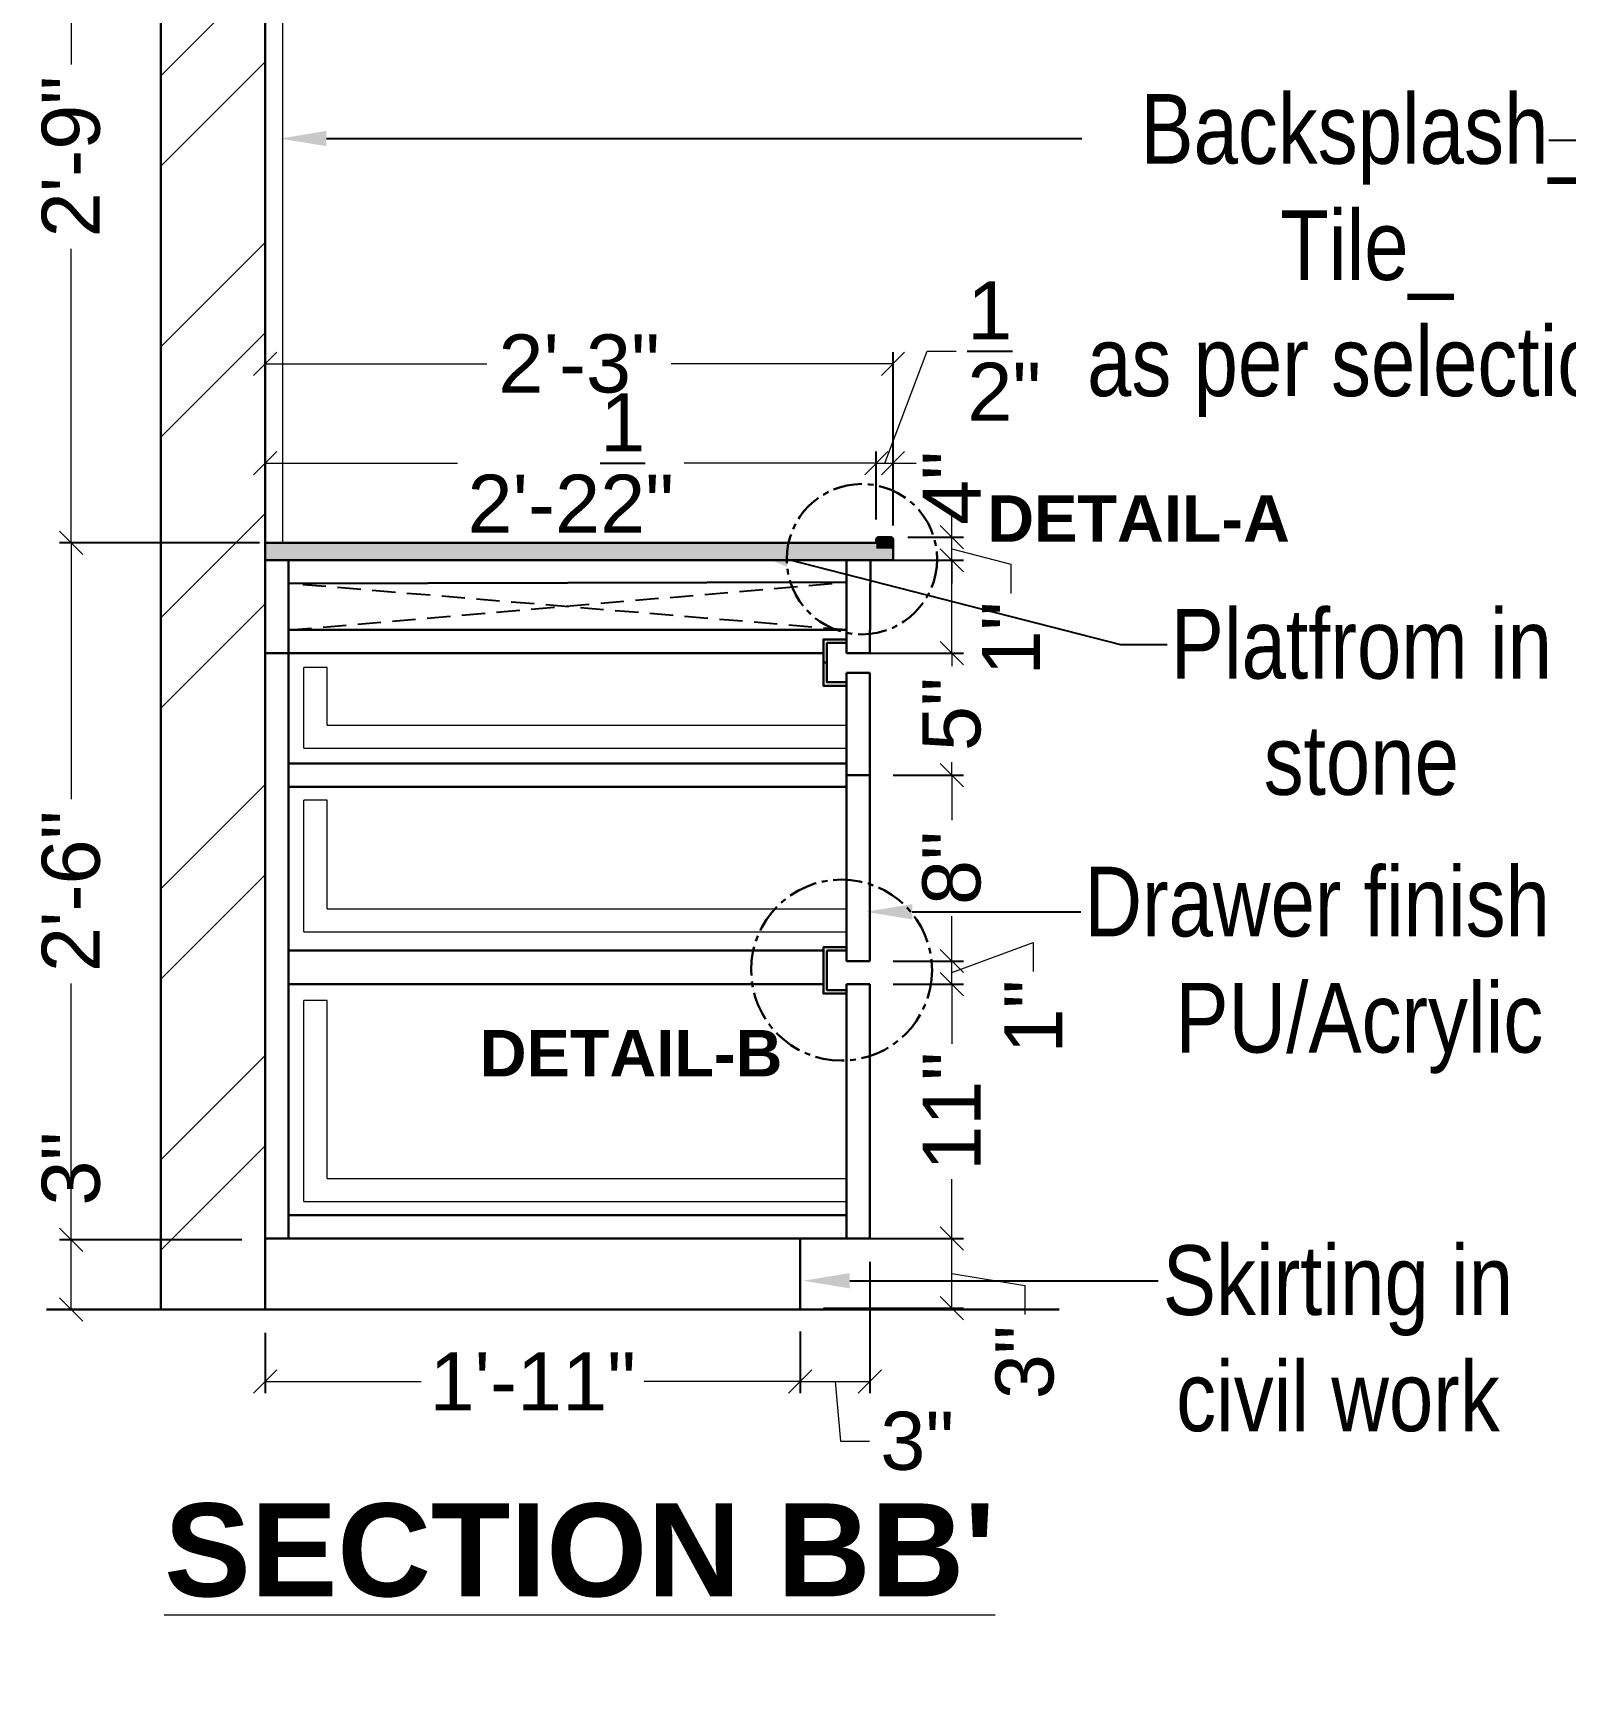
# Model space of a CAD drawing. Header units: millimetres. Extents: x 56222 to 3066687, y -650199 to -121287.
# Drawn here: x 132828.7 to 132894.7, y -185466.2 to -185395.1 of the extents above; entities that cross this region are included whole.
import ezdxf
from ezdxf import colors
from ezdxf.entities.mleader import LeaderData, LeaderLine
from ezdxf.math import Vec2, Vec3

# ---------------------------------------------------------------- set-up
doc = ezdxf.new("R2010")
doc.units = ezdxf.units.MM
doc.header["$MEASUREMENT"] = 0
doc.header["$PDMODE"] = 35
for name, pattern in [('CENTER', [2, 1.25, -0.25, 0.25, -0.25]), ('DASHED', [0.75, 0.5, -0.25]), ('DASHEDX2', [1.5, 1, -0.5])]:
    doc.linetypes.add(name, pattern=pattern)
doc.layers.get('Defpoints').update_dxf_attribs({"color": 220})
for name, color, linetype, lineweight in [('COLUMN', 1, 'Continuous', 30), ('DIM.', 250, 'Continuous', 13), ('dim05', 1, 'Continuous', 13), ('FURNITURE', 32, 'Continuous', 9), ('furniture dimensions', 1, 'DASHED', 0), ('hatch-wall', 8, 'Continuous', 9), ('Text', 7, 'Continuous', 15), ('wall', 7, 'Continuous', 30), ('XX~SLAB ( BEAM )~ ( DIM )', 7, 'Continuous', 9)]:
    doc.layers.add(name, color=color, linetype=linetype, lineweight=lineweight)
doc.styles.add('Arial', font='arial.ttf')
doc.styles.get("Standard").update_dxf_attribs({"font": 'arial.ttf', "height": 6})
doc.styles.add('style4', font='ARIALN.TTF')
doc.dimstyles.new('ISO-25', dxfattribs={"dimtxt": 2.5, "dimasz": 1, "dimexe": 0.5, "dimexo": 1, "dimtad": 0, "dimdec": 1, "dimlunit": 4, "dimtxsty": 'Standard', "dimblk": 'OBLIQUE', "dimcen": 2.5, "dimclrd": 1, "dimclre": 1, "dimclrt": 5, "dimadec": 0, "dimazin": 0, "dimtfac": 1, "dimtdec": 1, "dimtmove": 0, "dimatfit": 3, "dimfxl": 1, "dimlwd": -1, "dimarcsym": 0})

# ---------------------------------------------------------------- blocks, each defined once
blk = doc.blocks.new('_Oblique')
at = {"layer": 'wall', "color": 0, "lineweight": -2}
blk.add_line((-0.5, -0.5), (0.5, 0.5), dxfattribs=at)
blk = doc.blocks.new('*D581')
at = {"layer": 'Defpoints', "color": 0, "lineweight": 30, "transparency": 16777216}
for p in [(132830.323, -185447.029), (132838.68, -185447.029), (132838.68, -185450.029)]:
    blk.add_point(p, dxfattribs=at)
at = {"layer": 'dim05', "color": 1, "linetype": 'Continuous', "transparency": 16777216}
for p, q in [((132830.323, -185447.029), (132830.323, -185446.029)), ((132830.323, -185450.029), (132830.323, -185447.029))]:
    blk.add_line(p, q, dxfattribs=at)
at = {"layer": 'dim05', "color": 1, "linetype": 'Continuous', "lineweight": -2, "transparency": 16777216}
for p, q in [((132837.68, -185447.029), (132829.823, -185447.029)), ((132837.68, -185450.029), (132829.823, -185450.029))]:
    blk.add_line(p, q, dxfattribs=at)
at = {"layer": 'dim05', "color": 1, "transparency": 16777216}
for p, rotation in [((132830.323, -185447.029), 90), ((132830.323, -185450.029), 270)]:
    blk.add_blockref('_Oblique', p, dxfattribs=dict(at, rotation=rotation))
at = {"layer": 'dim05', "color": 5, "lineweight": 25, "transparency": 16777216, "insert": (132830.323, -185443.968), "char_height": 2.5, "attachment_point": 5, "rotation": 90, "style": 'Arial'}
blk.add_mtext('3"', dxfattribs=at)
blk = doc.blocks.new('*D582')
at = {"layer": 'Defpoints', "color": 0, "lineweight": 30, "transparency": 16777216}
for p in [(132830.323, -185417.03), (132838.68, -185417.03), (132838.68, -185447.029)]:
    blk.add_point(p, dxfattribs=at)
at = {"layer": 'dim05', "color": 1, "linetype": 'Continuous', "lineweight": -2, "transparency": 16777216}
for p, q in [((132837.68, -185417.03), (132829.823, -185417.03)), ((132837.68, -185447.029), (132829.823, -185447.029))]:
    blk.add_line(p, q, dxfattribs=at)
at = {"layer": 'dim05', "color": 1, "linetype": 'Continuous', "transparency": 16777216}
for p, q in [((132830.323, -185417.03), (132830.323, -185428.06)), ((132830.323, -185447.029), (132830.323, -185435.999))]:
    blk.add_line(p, q, dxfattribs=at)
at = {"layer": 'dim05', "color": 1, "transparency": 16777216}
for p, rotation in [((132830.323, -185417.03), 90), ((132830.323, -185447.029), 270)]:
    blk.add_blockref('_Oblique', p, dxfattribs=dict(at, rotation=rotation))
at = {"layer": 'dim05', "color": 5, "lineweight": 25, "transparency": 16777216, "insert": (132830.323, -185432.029), "char_height": 2.5, "attachment_point": 5, "rotation": 90, "style": 'Arial'}
blk.add_mtext('2\'-6"', dxfattribs=at)
blk = doc.blocks.new('*D583')
at = {"layer": 'Defpoints', "color": 0, "lineweight": 30, "transparency": 16777216}
for p in [(132830.323, -185383.78), (132838.68, -185383.78), (132839.43, -185417.03)]:
    blk.add_point(p, dxfattribs=at)
at = {"layer": 'dim05', "color": 1, "linetype": 'Continuous', "lineweight": -2, "transparency": 16777216}
for p, q in [((132837.68, -185383.78), (132829.823, -185383.78)), ((132838.43, -185417.03), (132829.823, -185417.03))]:
    blk.add_line(p, q, dxfattribs=at)
at = {"layer": 'dim05', "color": 1, "linetype": 'Continuous', "transparency": 16777216}
for p, q in [((132830.323, -185383.78), (132830.323, -185396.435)), ((132830.323, -185417.03), (132830.323, -185404.374))]:
    blk.add_line(p, q, dxfattribs=at)
at = {"layer": 'dim05', "color": 1, "transparency": 16777216}
for p, rotation in [((132830.323, -185383.78), 90), ((132830.323, -185417.03), 270)]:
    blk.add_blockref('_Oblique', p, dxfattribs=dict(at, rotation=rotation))
at = {"layer": 'dim05', "color": 5, "lineweight": 25, "transparency": 16777216, "insert": (132830.323, -185400.405), "char_height": 2.5, "attachment_point": 5, "rotation": 90, "style": 'Arial'}
blk.add_mtext('2\'-9"', dxfattribs=at)
blk = doc.blocks.new('*D585')
at = {"layer": 'Defpoints', "color": 0, "lineweight": 30, "transparency": 16777216}
for p in [(132861.721, -185446.975), (132868.25, -185446.975), (132861.721, -185449.975)]:
    blk.add_point(p, dxfattribs=at)
at = {"layer": 'dim05', "color": 1, "linetype": 'Continuous', "lineweight": -2, "transparency": 16777216}
for p, q in [((132862.721, -185446.975), (132868.75, -185446.975)), ((132862.721, -185449.975), (132868.75, -185449.975))]:
    blk.add_line(p, q, dxfattribs=at)
at = {"layer": 'dim05', "color": 1, "linetype": 'Continuous', "transparency": 16777216}
for p, q in [((132868.25, -185449.975), (132868.25, -185446.975)), ((132868.25, -185448.475), (132871.399, -185448.991)), ((132871.399, -185448.991), (132871.399, -185450.241))]:
    blk.add_line(p, q, dxfattribs=at)
at = {"layer": 'dim05', "color": 1, "transparency": 16777216}
for p, rotation in [((132868.25, -185446.975), 90), ((132868.25, -185449.975), 270)]:
    blk.add_blockref('_Oblique', p, dxfattribs=dict(at, rotation=rotation))
at = {"layer": 'dim05', "color": 5, "lineweight": 25, "transparency": 16777216, "insert": (132871.399, -185452.301), "char_height": 2.5, "attachment_point": 5, "rotation": 90, "style": 'Arial'}
blk.add_mtext('3"', dxfattribs=at)
blk = doc.blocks.new('*D586')
at = {"layer": 'Defpoints', "color": 0, "lineweight": 30, "transparency": 16777216}
for p in [(132864.721, -185436.029), (132868.25, -185436.029), (132864.721, -185446.975)]:
    blk.add_point(p, dxfattribs=at)
at = {"layer": 'dim05', "color": 1, "linetype": 'Continuous', "lineweight": -2, "transparency": 16777216}
for p, q in [((132865.721, -185436.029), (132868.75, -185436.029)), ((132865.721, -185446.975), (132868.75, -185446.975))]:
    blk.add_line(p, q, dxfattribs=at)
at = {"layer": 'dim05', "color": 1, "linetype": 'Continuous', "transparency": 16777216}
for p, q in [((132868.25, -185436.029), (132868.25, -185438.587)), ((132868.25, -185446.975), (132868.25, -185444.418))]:
    blk.add_line(p, q, dxfattribs=at)
at = {"layer": 'dim05', "color": 1, "transparency": 16777216}
for p, rotation in [((132868.25, -185436.029), 90), ((132868.25, -185446.975), 270)]:
    blk.add_blockref('_Oblique', p, dxfattribs=dict(at, rotation=rotation))
at = {"layer": 'dim05', "color": 5, "lineweight": 25, "transparency": 16777216, "insert": (132868.25, -185441.502), "char_height": 2.5, "attachment_point": 5, "rotation": 90, "style": 'Arial'}
blk.add_mtext('11"', dxfattribs=at)
blk = doc.blocks.new('*D587')
at = {"layer": 'Defpoints', "color": 0, "lineweight": 30, "transparency": 16777216}
for p in [(132864.721, -185435.029), (132868.25, -185435.029), (132864.721, -185436.029)]:
    blk.add_point(p, dxfattribs=at)
at = {"layer": 'dim05', "color": 1, "linetype": 'Continuous', "transparency": 16777216}
for p, q in [((132868.25, -185435.029), (132868.25, -185434.029)), ((132868.25, -185435.529), (132871.759, -185434.229)), ((132871.759, -185434.229), (132871.759, -185435.479)), ((132868.25, -185436.029), (132868.25, -185435.029)), ((132868.25, -185436.029), (132868.25, -185435.029)), ((132868.25, -185436.029), (132868.25, -185437.029))]:
    blk.add_line(p, q, dxfattribs=at)
at = {"layer": 'dim05', "color": 1, "linetype": 'Continuous', "lineweight": -2, "transparency": 16777216}
for p, q in [((132865.721, -185435.029), (132868.75, -185435.029)), ((132865.721, -185436.029), (132868.75, -185436.029))]:
    blk.add_line(p, q, dxfattribs=at)
at = {"layer": 'dim05', "color": 1, "transparency": 16777216}
for p, rotation in [((132868.25, -185435.029), 270), ((132868.25, -185436.029), 90)]:
    blk.add_blockref('_Oblique', p, dxfattribs=dict(at, rotation=rotation))
at = {"layer": 'dim05', "color": 5, "lineweight": 25, "transparency": 16777216, "insert": (132871.759, -185437.423), "char_height": 2.5, "attachment_point": 5, "rotation": 90, "style": 'Arial'}
blk.add_mtext('1"', dxfattribs=at)
blk = doc.blocks.new('*D588')
at = {"layer": 'Defpoints', "color": 0, "lineweight": 30, "transparency": 16777216}
for p in [(132864.721, -185427.029), (132868.25, -185427.029), (132864.721, -185435.029)]:
    blk.add_point(p, dxfattribs=at)
at = {"layer": 'dim05', "color": 1, "linetype": 'Continuous', "lineweight": -2, "transparency": 16777216}
for p, q in [((132865.721, -185427.029), (132868.75, -185427.029)), ((132865.721, -185435.029), (132868.75, -185435.029))]:
    blk.add_line(p, q, dxfattribs=at)
at = {"layer": 'dim05', "color": 1, "linetype": 'Continuous', "transparency": 16777216}
for p, q in [((132868.25, -185427.029), (132868.25, -185428.966)), ((132868.25, -185435.029), (132868.25, -185433.093))]:
    blk.add_line(p, q, dxfattribs=at)
at = {"layer": 'dim05', "color": 1, "transparency": 16777216}
for p, rotation in [((132868.25, -185427.029), 90), ((132868.25, -185435.029), 270)]:
    blk.add_blockref('_Oblique', p, dxfattribs=dict(at, rotation=rotation))
at = {"layer": 'dim05', "color": 5, "lineweight": 25, "transparency": 16777216, "insert": (132868.25, -185431.029), "char_height": 2.5, "attachment_point": 5, "rotation": 90, "style": 'Arial'}
blk.add_mtext('8"', dxfattribs=at)
blk = doc.blocks.new('*D589')
at = {"layer": 'Defpoints', "color": 0, "lineweight": 30, "transparency": 16777216}
for p in [(132864.721, -185421.78), (132868.25, -185421.78), (132864.721, -185427.029)]:
    blk.add_point(p, dxfattribs=at)
at = {"layer": 'dim05', "color": 1, "linetype": 'Continuous', "transparency": 16777216}
for p, q in [((132868.25, -185421.78), (132868.25, -185420.78)), ((132868.25, -185421.78), (132868.25, -185422.343)), ((132868.25, -185427.029), (132868.25, -185426.466)), ((132868.25, -185427.029), (132868.25, -185428.029))]:
    blk.add_line(p, q, dxfattribs=at)
at = {"layer": 'dim05', "color": 1, "linetype": 'Continuous', "lineweight": -2, "transparency": 16777216}
for p, q in [((132865.721, -185421.78), (132868.75, -185421.78)), ((132865.721, -185427.029), (132868.75, -185427.029))]:
    blk.add_line(p, q, dxfattribs=at)
at = {"layer": 'dim05', "color": 1, "transparency": 16777216}
for p, rotation in [((132868.25, -185421.78), 270), ((132868.25, -185427.029), 90)]:
    blk.add_blockref('_Oblique', p, dxfattribs=dict(at, rotation=rotation))
at = {"layer": 'dim05', "color": 5, "lineweight": 25, "transparency": 16777216, "insert": (132868.25, -185424.404), "char_height": 2.5, "attachment_point": 5, "rotation": 90, "style": 'Arial'}
blk.add_mtext('5"', dxfattribs=at)
blk = doc.blocks.new('*D590')
at = {"layer": 'Defpoints', "color": 0, "lineweight": 30, "transparency": 16777216}
for p in [(132864.174, -185417.78), (132868.25, -185417.78), (132863.721, -185421.78)]:
    blk.add_point(p, dxfattribs=at)
at = {"layer": 'dim05', "color": 1, "linetype": 'Continuous', "transparency": 16777216}
for p, q in [((132868.25, -185417.78), (132868.25, -185416.78)), ((132868.25, -185421.78), (132868.25, -185417.78))]:
    blk.add_line(p, q, dxfattribs=at)
at = {"layer": 'dim05', "color": 1, "linetype": 'Continuous', "lineweight": -2, "transparency": 16777216}
for p, q in [((132865.174, -185417.78), (132868.75, -185417.78)), ((132864.721, -185421.78), (132868.75, -185421.78))]:
    blk.add_line(p, q, dxfattribs=at)
at = {"layer": 'dim05', "color": 1, "transparency": 16777216}
for p, rotation in [((132868.25, -185417.78), 90), ((132868.25, -185421.78), 270)]:
    blk.add_blockref('_Oblique', p, dxfattribs=dict(at, rotation=rotation))
at = {"layer": 'dim05', "color": 5, "lineweight": 25, "transparency": 16777216, "insert": (132868.25, -185414.668), "char_height": 2.5, "attachment_point": 5, "rotation": 90, "style": 'Arial'}
blk.add_mtext('4"', dxfattribs=at)
blk = doc.blocks.new('*D591')
at = {"layer": 'Defpoints', "color": 0, "lineweight": 30, "transparency": 16777216}
for p in [(132865.361, -185416.78), (132868.25, -185416.78), (132865.721, -185417.78)]:
    blk.add_point(p, dxfattribs=at)
at = {"layer": 'dim05', "color": 1, "linetype": 'Continuous', "transparency": 16777216}
for p, q in [((132868.25, -185416.78), (132868.25, -185415.78)), ((132868.25, -185417.78), (132868.25, -185416.78)), ((132868.25, -185417.78), (132868.25, -185416.78)), ((132868.25, -185417.28), (132870.797, -185417.953)), ((132868.25, -185417.78), (132868.25, -185418.78)), ((132870.797, -185417.953), (132870.797, -185419.203))]:
    blk.add_line(p, q, dxfattribs=at)
at = {"layer": 'dim05', "color": 1, "linetype": 'Continuous', "lineweight": -2, "transparency": 16777216}
for p, q in [((132866.361, -185416.78), (132868.75, -185416.78)), ((132866.721, -185417.78), (132868.75, -185417.78))]:
    blk.add_line(p, q, dxfattribs=at)
at = {"layer": 'dim05', "color": 1, "transparency": 16777216}
for p, rotation in [((132868.25, -185416.78), 270), ((132868.25, -185417.78), 90)]:
    blk.add_blockref('_Oblique', p, dxfattribs=dict(at, rotation=rotation))
at = {"layer": 'dim05', "color": 5, "lineweight": 25, "transparency": 16777216, "insert": (132870.797, -185421.147), "char_height": 2.5, "attachment_point": 5, "rotation": 90, "style": 'Arial'}
blk.add_mtext('1"', dxfattribs=at)
blk = doc.blocks.new('*D592')
at = {"layer": 'Defpoints', "color": 0, "lineweight": 30, "transparency": 16777216}
for p in [(132838.68, -185450.029), (132861.721, -185449.975), (132861.721, -185453.127)]:
    blk.add_point(p, dxfattribs=at)
at = {"layer": 'dim05', "color": 1, "linetype": 'Continuous', "lineweight": -2, "transparency": 16777216}
for p, q in [((132838.68, -185451.029), (132838.68, -185453.627)), ((132861.721, -185450.975), (132861.721, -185453.627))]:
    blk.add_line(p, q, dxfattribs=at)
at = {"layer": 'dim05', "color": 1, "linetype": 'Continuous', "transparency": 16777216}
for p, q in [((132838.68, -185453.127), (132845.4, -185453.127)), ((132861.721, -185453.127), (132855.002, -185453.127))]:
    blk.add_line(p, q, dxfattribs=at)
at = {"layer": 'dim05', "color": 1, "transparency": 16777216, "rotation": 180}
blk.add_blockref('_Oblique', (132838.68, -185453.127), dxfattribs=at)
at = {"layer": 'dim05', "color": 1, "transparency": 16777216}
blk.add_blockref('_Oblique', (132861.721, -185453.127), dxfattribs=at)
at = {"layer": 'dim05', "color": 5, "lineweight": 25, "transparency": 16777216, "insert": (132850.201, -185453.127), "char_height": 2.5, "attachment_point": 5, "style": 'Arial'}
blk.add_mtext('1\'-11"', dxfattribs=at)
blk = doc.blocks.new('*D593')
at = {"layer": 'Defpoints', "color": 0, "lineweight": 30, "transparency": 16777216}
for p in [(132864.721, -185446.975), (132861.721, -185450.029), (132864.721, -185453.127)]:
    blk.add_point(p, dxfattribs=at)
at = {"layer": 'dim05', "color": 1, "linetype": 'Continuous', "lineweight": -2, "transparency": 16777216}
for p, q in [((132864.721, -185447.975), (132864.721, -185453.627)), ((132861.721, -185451.029), (132861.721, -185453.627))]:
    blk.add_line(p, q, dxfattribs=at)
at = {"layer": 'dim05', "color": 1, "linetype": 'Continuous', "transparency": 16777216}
for p, q in [((132861.721, -185453.127), (132864.721, -185453.127)), ((132863.221, -185453.127), (132863.452, -185455.699)), ((132863.452, -185455.699), (132864.702, -185455.699))]:
    blk.add_line(p, q, dxfattribs=at)
at = {"layer": 'dim05', "color": 1, "transparency": 16777216, "rotation": 180}
blk.add_blockref('_Oblique', (132861.721, -185453.127), dxfattribs=at)
at = {"layer": 'dim05', "color": 1, "transparency": 16777216}
blk.add_blockref('_Oblique', (132864.721, -185453.127), dxfattribs=at)
at = {"layer": 'dim05', "color": 5, "lineweight": 25, "transparency": 16777216, "insert": (132866.763, -185455.699), "char_height": 2.5, "attachment_point": 5, "style": 'Arial'}
blk.add_mtext('3"', dxfattribs=at)
blk = doc.blocks.new('*D607')
at = {"layer": 'Defpoints', "color": 0, "lineweight": 30, "transparency": 16777216}
for p in [(132864.999, -185413.596), (132838.68, -185417.03), (132864.999, -185417.03)]:
    blk.add_point(p, dxfattribs=at)
at = {"layer": 'dim05', "color": 1, "linetype": 'Continuous', "lineweight": -2, "transparency": 16777216}
for p, q in [((132838.68, -185416.03), (132838.68, -185413.096)), ((132864.999, -185416.03), (132864.999, -185413.096))]:
    blk.add_line(p, q, dxfattribs=at)
at = {"layer": 'dim05', "color": 1, "linetype": 'Continuous', "transparency": 16777216}
for p, q in [((132838.68, -185413.596), (132846.959, -185413.596)), ((132864.999, -185413.596), (132856.72, -185413.596))]:
    blk.add_line(p, q, dxfattribs=at)
at = {"layer": 'dim05', "color": 1, "transparency": 16777216, "rotation": 180}
blk.add_blockref('_Oblique', (132838.68, -185413.596), dxfattribs=at)
at = {"layer": 'dim05', "color": 1, "transparency": 16777216}
blk.add_blockref('_Oblique', (132864.999, -185413.596), dxfattribs=at)
at = {"layer": 'dim05', "color": 5, "lineweight": 25, "transparency": 16777216, "insert": (132851.84, -185413.596), "char_height": 2.5, "attachment_point": 5, "style": 'Arial'}
blk.add_mtext('2\'-2{\\H1x;\\S1/2;}"', dxfattribs=at)
blk = doc.blocks.new('*D608')
at = {"layer": 'Defpoints', "color": 0, "lineweight": 30, "transparency": 16777216}
for p in [(132865.721, -185409.326), (132838.68, -185417.03), (132865.721, -185417.279)]:
    blk.add_point(p, dxfattribs=at)
at = {"layer": 'dim05', "color": 1, "linetype": 'Continuous', "lineweight": -2, "transparency": 16777216}
for p, q in [((132838.68, -185416.03), (132838.68, -185408.826)), ((132865.721, -185416.279), (132865.721, -185408.826))]:
    blk.add_line(p, q, dxfattribs=at)
at = {"layer": 'dim05', "color": 1, "linetype": 'Continuous', "transparency": 16777216}
for p, q in [((132838.68, -185409.326), (132848.232, -185409.326)), ((132865.721, -185409.326), (132856.17, -185409.326))]:
    blk.add_line(p, q, dxfattribs=at)
at = {"layer": 'dim05', "color": 1, "transparency": 16777216, "rotation": 180}
blk.add_blockref('_Oblique', (132838.68, -185409.326), dxfattribs=at)
at = {"layer": 'dim05', "color": 1, "transparency": 16777216}
blk.add_blockref('_Oblique', (132865.721, -185409.326), dxfattribs=at)
at = {"layer": 'dim05', "color": 5, "lineweight": 25, "transparency": 16777216, "insert": (132852.201, -185409.326), "char_height": 2.5, "attachment_point": 5, "style": 'Arial'}
blk.add_mtext('2\'-3"', dxfattribs=at)
blk = doc.blocks.new('*D609')
at = {"layer": 'Defpoints', "color": 0, "lineweight": 30, "transparency": 16777216}
for p in [(132865.721, -185413.596), (132864.999, -185417.03), (132865.721, -185417.03)]:
    blk.add_point(p, dxfattribs=at)
at = {"layer": 'dim05', "color": 1, "linetype": 'Continuous', "transparency": 16777216}
for p, q in [((132865.36, -185413.596), (132867.186, -185408.776)), ((132867.186, -185408.776), (132868.436, -185408.776)), ((132864.999, -185413.596), (132863.999, -185413.596)), ((132864.999, -185413.596), (132865.721, -185413.596)), ((132864.999, -185413.596), (132865.721, -185413.596)), ((132865.721, -185413.596), (132866.721, -185413.596))]:
    blk.add_line(p, q, dxfattribs=at)
at = {"layer": 'dim05', "color": 1, "linetype": 'Continuous', "lineweight": -2, "transparency": 16777216}
for p, q in [((132864.999, -185416.03), (132864.999, -185413.096)), ((132865.721, -185416.03), (132865.721, -185413.096))]:
    blk.add_line(p, q, dxfattribs=at)
at = {"layer": 'dim05', "color": 1, "transparency": 16777216}
blk.add_blockref('_Oblique', (132864.999, -185413.596), dxfattribs=at)
at = {"layer": 'dim05', "color": 1, "transparency": 16777216, "rotation": 180}
blk.add_blockref('_Oblique', (132865.721, -185413.596), dxfattribs=at)
at = {"layer": 'dim05', "color": 5, "lineweight": 25, "transparency": 16777216, "insert": (132870.51, -185408.776), "char_height": 2.5, "attachment_point": 5, "style": 'Arial'}
blk.add_mtext('{\\H1x;\\S1/2;}"', dxfattribs=at)

msp = doc.modelspace()

# ---------------------------------------------------------------- hatches: boundary and pattern name
at = {"layer": 'furniture dimensions', "true_color": 0x939598}
h = msp.add_hatch(color=252, dxfattribs=at)
h.dxf.hatch_style = 1
h.paths.add_polyline_path([(132838.68, -185417.78), (132838.68, -185417.03), (132865.721, -185417.03), (132865.721, -185417.78)])
at = {"layer": 'furniture dimensions', "lineweight": 30, "true_color": 0x939598}
h = msp.add_hatch(color=252, dxfattribs=at)
h.dxf.hatch_style = 1
h.paths.add_polyline_path([(132865.721, -185416.88, 0.416383), (132865.621, -185416.78), (132865.099, -185416.78, 0.413345), (132864.999, -185416.88), (132864.999, -185417.281), (132865.721, -185417.281)])
at = {"layer": 'hatch-wall'}
h = msp.add_hatch(dxfattribs=at)
h.set_pattern_fill('ANSI32', color=256, scale=22)
h.set_pattern_definition([(45, (4599.9445, -202267.152), (-5.83363094, 5.83363094), []), (45, (4603.8336, -202267.152), (-5.83363094, 5.83363094), [])])
h.paths.add_polyline_path([(132838.674, -185341.029), (132834.187, -185341.029), (132834.193, -185450.029), (132838.68, -185450.029)])

# ---------------------------------------------------------------- linework, layer by layer
at = {"layer": 'COLUMN'}
msp.add_line((132829.258, -185450.029), (132872.878, -185450.029), dxfattribs=at)
at = {"layer": 'FURNITURE', "lineweight": 30}
for p, q in [((132864.999, -185417.03), (132838.68, -185417.03)), ((132838.68, -185417.03), (132838.68, -185420.78)), ((132865.721, -185417.03), (132865.721, -185417.529)), ((132865.721, -185417.78), (132838.68, -185417.78)), ((132839.68, -185421.78), (132839.68, -185417.78)), ((132863.721, -185417.78), (132863.721, -185421.78)), ((132864.747, -185417.78), (132864.721, -185421.78)), ((132863.721, -185418.725), (132839.68, -185418.78)), ((132839.68, -185420.78), (132863.721, -185420.78)), ((132838.68, -185421.78), (132862.721, -185421.78)), ((132838.68, -185421.78), (132838.68, -185449.975)), ((132839.68, -185446.975), (132839.68, -185421.78)), ((132863.721, -185421.78), (132864.721, -185421.78)), ((132862.721, -185422.183), (132862.871, -185422.183)), ((132863.721, -185422.63), (132863.721, -185435.029)), ((132864.721, -185422.63), (132863.721, -185422.63)), ((132864.721, -185422.63), (132864.721, -185435.029)), ((132863.721, -185426.529), (132839.68, -185426.529)), ((132864.721, -185427.029), (132863.721, -185427.029)), ((132863.721, -185428.469), (132863.721, -185427.029)), ((132863.721, -185427.529), (132839.68, -185427.529)), ((132862.721, -185434.583), (132839.68, -185434.583)), ((132863.721, -185435.029), (132864.721, -185435.029)), ((132862.721, -185436.029), (132839.68, -185436.029)), ((132863.721, -185436.029), (132863.721, -185446.975)), ((132863.721, -185436.029), (132864.721, -185436.029)), ((132864.721, -185436.029), (132864.721, -185446.975)), ((132863.721, -185445.975), (132839.68, -185445.975)), ((132864.721, -185446.975), (132838.68, -185446.975)), ((132861.721, -185446.975), (132861.721, -185450.029)), ((132861.721, -185446.975), (132864.721, -185446.975)), ((132861.721, -185450.029), (132838.68, -185450.029))]:
    msp.add_line(p, q, dxfattribs=at)
at = {"layer": 'FURNITURE', "lineweight": 30, "ltscale": 0.4}
msp.add_line((132865.099, -185416.78), (132865.622, -185416.78), dxfattribs=at)
at = {"layer": 'FURNITURE', "linetype": 'DASHEDX2', "lineweight": 25}
for p, q in [((132839.68, -185420.78), (132863.721, -185418.725)), ((132863.721, -185420.78), (132839.68, -185418.78))]:
    msp.add_line(p, q, dxfattribs=at)
at = {"layer": 'FURNITURE'}
for p, q in [((132840.351, -185425.873), (132840.351, -185422.388)), ((132841.351, -185422.388), (132840.351, -185422.388)), ((132841.351, -185424.873), (132841.351, -185422.388)), ((132841.351, -185424.873), (132863.721, -185424.873)), ((132840.351, -185425.873), (132863.721, -185425.873)), ((132840.351, -185433.776), (132840.351, -185428.112)), ((132841.351, -185428.112), (132840.351, -185428.112)), ((132841.351, -185432.776), (132841.351, -185428.112)), ((132841.351, -185432.776), (132863.721, -185432.776)), ((132840.351, -185433.776), (132863.721, -185433.776)), ((132840.351, -185445.387), (132840.351, -185436.733)), ((132841.351, -185436.733), (132840.351, -185436.733)), ((132841.351, -185436.733), (132840.351, -185436.733)), ((132841.351, -185436.733), (132840.351, -185436.733)), ((132841.351, -185444.387), (132841.351, -185436.733)), ((132841.351, -185444.387), (132863.721, -185444.387)), ((132840.351, -185445.387), (132863.721, -185445.387))]:
    msp.add_line(p, q, dxfattribs=at)
at = {"layer": 'FURNITURE', "lineweight": 30, "ltscale": 0.4}
msp.add_lwpolyline([(132864.999, -185417.03), (132864.999, -185416.88, -0.414214), (132865.099, -185416.78), (132865.621, -185416.78, -0.414214), (132865.721, -185416.88), (132865.721, -185417.78), (132863.772, -185417.78)], format="xyb", dxfattribs=at)
at = {"layer": 'FURNITURE', "lineweight": 30}
for points in [[(132863.721, -185423.033), (132863.721, -185423.183), (132862.721, -185423.183), (132862.721, -185421.183), (132863.721, -185421.183), (132863.721, -185421.333)], [(132863.721, -185423.033), (132862.871, -185423.033), (132862.871, -185421.333), (132863.721, -185421.333)], [(132863.721, -185436.283), (132863.721, -185436.433), (132862.721, -185436.433), (132862.721, -185434.433), (132863.721, -185434.433), (132863.721, -185434.583)], [(132863.721, -185436.283), (132862.871, -185436.283), (132862.871, -185434.583), (132863.721, -185434.583)]]:
    msp.add_lwpolyline(points, dxfattribs=at)
at = {"layer": 'FURNITURE', "color": 1, "linetype": 'CENTER', "lineweight": 30}
for centre, radius in [((132864.381, -185417.731), 3.237), ((132863.503, -185435.42), 3.896)]:
    msp.add_circle(centre, radius, dxfattribs=at)
at = {"layer": 'XX~SLAB ( BEAM )~ ( DIM )', "color": 242, "lineweight": 15, "true_color": 0xcd2027}
msp.add_line((132839.43, -185383.78), (132839.43, -185417.03), dxfattribs=at)
at = {"layer": 'XX~SLAB ( BEAM )~ ( DIM )', "lineweight": 30}
msp.add_lwpolyline([(132838.68, -185450.029), (132834.18, -185450.029), (132834.18, -185341.029), (132838.68, -185341.029)], close=True, dxfattribs=at)

# ---------------------------------------------------------------- texts
at = {"layer": 'DIM.', "color": 1, "attachment_point": 1}
for s, width, gutter_width, insert, char_height in [('{\\fArial|b1|i0|c0|p34;DETAIL-A}', 54.57683, 0.752, (132869.778, -185414.984), 2), ('{\\fArial|b1|i0|c0|p34;DETAIL-B}', 54.57683, 0.752, (132847.92, -185437.999), 2), ("{\\fArial|b1|i0|c0|p34;\\LSECTION BB'}", 111.55884, 1, (132834.333, -185458.377), 4)]:
    msp.add_mtext_dynamic_manual_height_columns(s, width=width, gutter_width=gutter_width, heights=[0], dxfattribs=dict(at, insert=insert, char_height=char_height))

# ---------------------------------------------------------------- dimensions: what is measured, and where the dimension line sits
at = {"layer": 'dim05', "color": 27, "lineweight": 25, "true_color": 0x7d5120}
for base, p1, p2, picture, middle in [((132830.322874, -185383.779618), (132839.430366, -185417.029616), (132838.680366, -185383.779618), '*D583', (132830.322874, -185400.404617)), ((132868.25, -185417.78), (132863.721, -185421.78), (132864.174, -185417.78), '*D590', (132868.25, -185414.668)), ((132830.323, -185417.03), (132838.68, -185447.029), (132838.68, -185417.03), '*D582', (132830.323, -185432.029)), ((132868.25, -185421.78), (132864.721, -185427.029), (132864.721, -185421.78), '*D589', (132868.25, -185424.404)), ((132868.25, -185427.029), (132864.721, -185435.029), (132864.721, -185427.029), '*D588', (132868.25, -185431.029)), ((132868.25, -185436.029), (132864.721, -185446.975), (132864.721, -185436.029), '*D586', (132868.25, -185441.502)), ((132830.323, -185447.029), (132838.68, -185450.029), (132838.68, -185447.029), '*D581', (132830.323, -185443.968))]:
    dim = msp.add_linear_dim(base=base, p1=p1, p2=p2, angle=90, dimstyle='ISO-25', override={"dimtxsty": 'Arial'}, dxfattribs=at)
    dim.commit()
    dim.dimension.update_dxf_attribs({"geometry": picture, "text_midpoint": middle})
for base, p1, p2, picture, middle in [((132865.721, -185413.596), (132864.999, -185417.03), (132865.721, -185417.03), '*D609', (132869.061, -185408.776)), ((132864.721, -185453.127), (132861.721, -185450.029), (132864.721, -185446.975), '*D593', (132865.327, -185455.699))]:
    dim = msp.add_linear_dim(base=base, p1=p1, p2=p2, dimstyle='ISO-25', override={"dimtxsty": 'Arial', "dimtmove": 1}, dxfattribs=at)
    dim.commit()
    dim.dimension.update_dxf_attribs({"geometry": picture, "text_midpoint": middle, "dimtype": 160})
for base, p1, p2, picture, middle in [((132865.721, -185409.326), (132838.68, -185417.03), (132865.721, -185417.279), '*D608', (132852.201, -185409.326)), ((132864.999, -185413.596), (132838.68, -185417.03), (132864.999, -185417.03), '*D607', (132851.84, -185413.596)), ((132861.721, -185453.127), (132838.68, -185450.029), (132861.721, -185449.975), '*D592', (132850.201, -185453.127))]:
    dim = msp.add_linear_dim(base=base, p1=p1, p2=p2, dimstyle='ISO-25', override={"dimtxsty": 'Arial'}, dxfattribs=at)
    dim.commit()
    dim.dimension.update_dxf_attribs({"geometry": picture, "text_midpoint": middle})
for base, p1, p2, picture, middle in [((132868.25, -185416.78), (132865.721, -185417.78), (132865.361, -185416.78), '*D591', (132870.797, -185419.828)), ((132868.25, -185435.029), (132864.721, -185436.029), (132864.721, -185435.029), '*D587', (132871.759, -185436.104)), ((132868.25, -185446.975), (132861.721, -185449.975), (132861.721, -185446.975), '*D585', (132871.399, -185450.866))]:
    dim = msp.add_linear_dim(base=base, p1=p1, p2=p2, angle=90, dimstyle='ISO-25', override={"dimtxsty": 'Arial', "dimtmove": 1}, dxfattribs=at)
    dim.commit()
    dim.dimension.update_dxf_attribs({"geometry": picture, "text_midpoint": middle, "dimtype": 160})

# ---------------------------------------------------------------- leaders
at = {"layer": 'Text', "color": 1, "lineweight": 0, "ltscale": 20}
ml = msp.add_multileader_mtext('Standard', dxfattribs=at)
ml.set_content('Indirect \\Pcorner light', color=1, style='style4')
ml.set_leader_properties()
ml.build(insert=Vec2(0, 0))
ml.multileader.update_dxf_attribs({"dogleg_length": 2.025, "arrow_head_size": 2})
ctx = ml.context
ctx.base_point, ctx.char_height, ctx.arrow_head_size, ctx.landing_gap_size, ctx.plane_origin = Vec3(132876.604, -185386.87), 3, 2, 0.4, Vec3(132827.281, -185390.397)
ctx.text_align_type = 1
notes = []
notes.append((ctx, [(0, (1, 1, 0), (132844.297, -185386.87), (1, 0), 32.307, [(0, [(132841.164, -185383.498)], 0, [])])]))
ctx.mtext.insert, ctx.mtext.alignment = Vec3(132885.428, -185384.929), 2
ml = msp.add_multileader_mtext('Standard', dxfattribs=at)
ml.set_content('Backsplash_\\PTile_\\Pas per selection', color=1, style='style4')
ml.set_leader_properties()
ml.build(insert=Vec2(0, 0))
ml.multileader.update_dxf_attribs({"dogleg_length": 2.025, "arrow_head_size": 2})
ctx = ml.context
ctx.base_point, ctx.char_height, ctx.arrow_head_size, ctx.landing_gap_size, ctx.plane_origin = Vec3(132873.856, -185399.627), 3, 2, 0.4, Vec3(132809.712, -185399.627)
ctx.text_align_type = 1
notes.append((ctx, [(0, (1, 1, 0), (132871.845, -185399.627), (1, 0), 2.011, [(0, [(132839.316, -185399.627)], 0, [])])]))
ctx.mtext.insert, ctx.mtext.alignment = Vec3(132886.113, -185397.711), 2
ml = msp.add_multileader_mtext('Standard', dxfattribs=at)
ml.set_content('', color=1, style='style4')
ml.set_leader_properties()
ml.build(insert=Vec2(0, 0))
ml.multileader.update_dxf_attribs({"dogleg_length": 2.011, "arrow_head_size": 2})
ctx = ml.context
ctx.base_point, ctx.char_height, ctx.arrow_head_size, ctx.landing_gap_size, ctx.plane_origin = Vec3(132893.16, -185399.712), 3, 2, 0.4, Vec3(132911.515, -185399.712)
ctx.text_align_type = 1
notes.append((ctx, [(0, (1, 1, 0), (132895.971, -185399.712), (-1, 0), 2.011, [(0, [(132911.155, -185399.712)], 0, [])])]))
ctx.mtext.insert, ctx.mtext.alignment = Vec3(132893.56, -185398.212), 2
ml = msp.add_multileader_mtext('Standard', dxfattribs=at)
ml.set_content('Platfrom in \\Pstone', color=1, style='style4')
ml.set_leader_properties()
ml.build(insert=Vec2(0, 0))
ml.multileader.update_dxf_attribs({"dogleg_length": 2.025, "arrow_head_size": 2})
ctx = ml.context
ctx.base_point, ctx.char_height, ctx.arrow_head_size, ctx.landing_gap_size, ctx.plane_origin = Vec3(132877.529, -185421.398), 3, 2, 0.4, Vec3(132814.128, -185417.958)
ctx.text_align_type = 1
notes.append((ctx, [(0, (1, 1, 0), (132875.518, -185421.398), (1, 0), 2.011, [(0, [(132859.287, -185417.245)], 0, [])])]))
ctx.mtext.insert, ctx.mtext.alignment = Vec3(132885.889, -185419.874), 2
ml = msp.add_multileader_mtext('Standard', dxfattribs=at)
ml.set_content('Drawer finish in \\PPU/Acrylic ', color=1, style='style4')
ml.set_leader_properties()
ml.build(insert=Vec2(0, 0))
ml.multileader.update_dxf_attribs({"dogleg_length": 2.025, "arrow_head_size": 2})
ctx = ml.context
ctx.base_point, ctx.char_height, ctx.arrow_head_size, ctx.landing_gap_size, ctx.plane_origin = Vec3(132873.812, -185432.91), 3, 2, 0.4, Vec3(132812.668, -185432.91)
ctx.text_align_type = 1
notes.append((ctx, [(0, (1, 1, 0), (132871.801, -185432.91), (1, 0), 2.011, [(0, [(132864.547, -185432.91)], 0, [])])]))
ctx.mtext.insert, ctx.mtext.alignment = Vec3(132885.803, -185430.969), 2
ml = msp.add_multileader_mtext('Standard', dxfattribs=at)
ml.set_content('Skirting in \\Pcivil work', color=1, style='style4')
ml.set_leader_properties()
ml.build(insert=Vec2(0, 0))
ml.multileader.update_dxf_attribs({"dogleg_length": 2.025, "arrow_head_size": 2})
ctx = ml.context
ctx.base_point, ctx.char_height, ctx.arrow_head_size, ctx.landing_gap_size, ctx.plane_origin = Vec3(132877.134, -185448.791), 3, 2, 0.4, Vec3(132812.668, -185448.791)
ctx.text_align_type = 1
notes.append((ctx, [(0, (1, 1, 0), (132871.801, -185448.791), (1, 0), 5.334, [(0, [(132861.857, -185448.791)], 0, [])])]))
ctx.mtext.insert, ctx.mtext.alignment = Vec3(132884.881, -185447.266), 2
for ctx, leaders in notes:
    for number, flags, end, landing, length, lines in leaders:
        leader = LeaderData()
        leader.index, (leader.has_last_leader_line, leader.has_dogleg_vector, leader.attachment_direction) = number, flags
        leader.last_leader_point, leader.dogleg_vector, leader.dogleg_length = Vec3(end), Vec3(landing), length
        for number, points, colour, breaks in lines:
            line = LeaderLine()
            line.index, line.vertices, line.color, line.breaks = number, Vec3.list(points), colors.encode_raw_color(colour), breaks
            leader.lines.append(line)
        ctx.leaders.append(leader)

doc.saveas('drawing.dxf')
